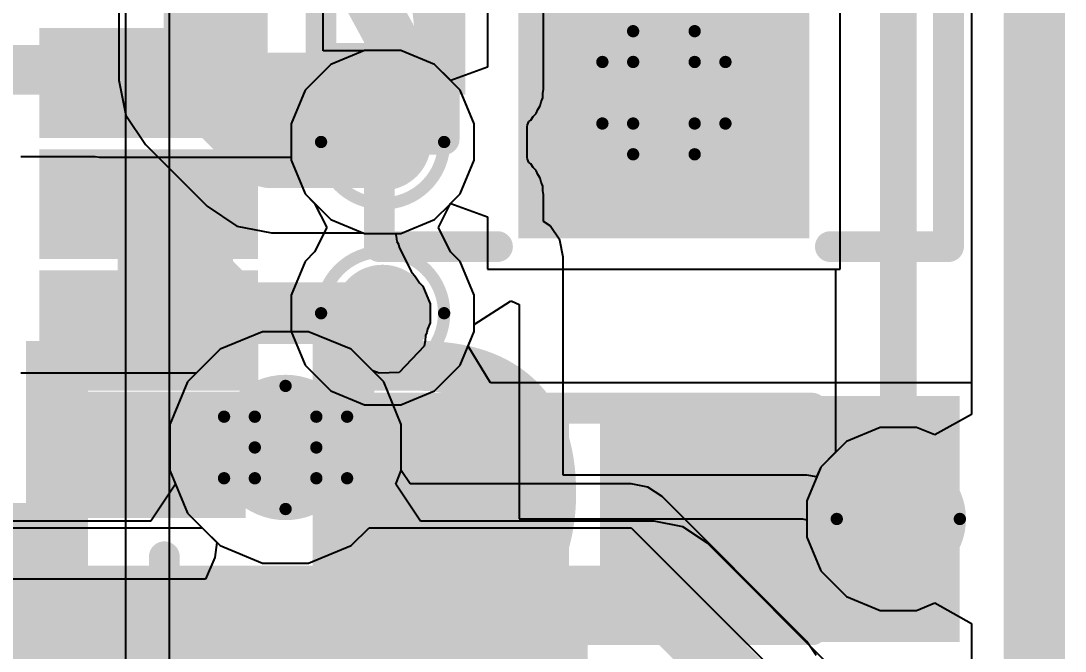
# Model space of a CAD drawing. Header units: inches. Extents: x -10 to 344, y -7 to 75.
# Drawn here: x 55.816 to 60.127, y 5.951 to 8.551 of the extents above; entities that cross this region are included whole.
import ezdxf

# ---------------------------------------------------------------- set-up
doc = ezdxf.new("R2010")
doc.units = ezdxf.units.IN
for name, color, linetype in [('Board Outline', 216, 'Continuous'), ('Bottom Layer', 5, 'Continuous'), ('Bottom Overlay', 54, 'Continuous'), ('Bottom Paste', 16, 'Continuous'), ('Bottom Solder', 6, 'Continuous'), ('Drill Drawing', 1, 'Continuous'), ('Mechanical 15', 56, 'Continuous'), ('Mid Layer 1', 16, 'Continuous'), ('Mid Layer 2', 76, 'Continuous'), ('Multi-Layer', 9, 'Continuous'), ('Pad Holes', 156, 'Continuous'), ('Top Layer', 1, 'Continuous'), ('Top Overlay', 2, 'Continuous'), ('Top Paste', 8, 'Continuous'), ('Top Solder', 216, 'Continuous'), ('Via Holes', 16, 'Continuous')]:
    doc.layers.add(name, color=color, linetype=linetype)
doc.styles.add('Arial_Bold', font='', dxfattribs={"height": 0.2})
doc.styles.get('Arial_Bold').set_extended_font_data('Arial', bold=True)

# ---------------------------------------------------------------- blocks, each defined once
blk = doc.blocks.new('HDR_1_2_M____1_27___6')
at = {"layer": 'Bottom Layer'}
blk.add_hatch(color=5, dxfattribs=at).paths.add_polyline_path([(-1.185, 0.55), (-0.085, 0.55), (-0.085, -0.55), (-1.185, -0.55)])
h = blk.add_hatch(color=5, dxfattribs=at)
edge = h.paths.add_edge_path()
edge.add_arc((0.635, 0), 0.55, 0, 360)
at = {"layer": 'Bottom Solder'}
blk.add_hatch(color=6, dxfattribs=at).paths.add_polyline_path([(-1.2358, 0.6008), (-0.0342, 0.6008), (-0.0342, -0.6008), (-1.2358, -0.6008)])
h = blk.add_hatch(color=6, dxfattribs=at)
edge = h.paths.add_edge_path()
edge.add_arc((0.635, 0), 0.6008, 0, 360)
at = {"layer": 'Mid Layer 1'}
blk.add_hatch(color=16, dxfattribs=at).paths.add_polyline_path([(-1.185, 0.55), (-0.085, 0.55), (-0.085, -0.55), (-1.185, -0.55)])
h = blk.add_hatch(color=16, dxfattribs=at)
edge = h.paths.add_edge_path()
edge.add_arc((0.635, 0), 0.55, 0, 360)
at = {"layer": 'Mid Layer 2'}
blk.add_hatch(color=76, dxfattribs=at).paths.add_polyline_path([(-1.185, 0.55), (-0.085, 0.55), (-0.085, -0.55), (-1.185, -0.55)])
h = blk.add_hatch(color=76, dxfattribs=at)
edge = h.paths.add_edge_path()
edge.add_arc((0.635, 0), 0.55, 0, 360)
at = {"layer": 'Multi-Layer'}
blk.add_hatch(color=9, dxfattribs=at).paths.add_polyline_path([(-1.185, 0.55), (-0.085, 0.55), (-0.085, -0.55), (-1.185, -0.55)])
h = blk.add_hatch(color=9, dxfattribs=at)
edge = h.paths.add_edge_path()
edge.add_arc((0.635, 0), 0.55, 0, 360)
at = {"layer": 'Pad Holes'}
h = blk.add_hatch(color=7, dxfattribs=at)
edge = h.paths.add_edge_path()
edge.add_arc((-0.635, 0), 0.375, 0, 360)
h = blk.add_hatch(color=7, dxfattribs=at)
edge = h.paths.add_edge_path()
edge.add_arc((0.635, 0), 0.375, 0, 360)
at = {"layer": 'Top Layer'}
blk.add_hatch(color=1, dxfattribs=at).paths.add_polyline_path([(-1.185, 0.55), (-0.085, 0.55), (-0.085, -0.55), (-1.185, -0.55)])
h = blk.add_hatch(color=1, dxfattribs=at)
edge = h.paths.add_edge_path()
edge.add_arc((0.635, 0), 0.55, 0, 360)
at = {"layer": 'Top Solder'}
blk.add_hatch(color=216, dxfattribs=at).paths.add_polyline_path([(-1.2358, 0.6008), (-0.0342, 0.6008), (-0.0342, -0.6008), (-1.2358, -0.6008)])
h = blk.add_hatch(color=216, dxfattribs=at)
edge = h.paths.add_edge_path()
edge.add_arc((0.635, 0), 0.6008, 0, 360)
at = {"layer": 'Mechanical 15'}
blk.add_lwpolyline([(0.0003, 0.397, 0.00254, 0.00254, 0), (-0.0003, 0.3965, 0.00254, 0.00254, 0)], format="xyseb", dxfattribs=at)
for points in [[(-0.0009, 0.3965, 0.00127, 0.00127, 1), (0.0004, 0.3965, 0.00127, 0.00127, 1)], [(-0.0004, 0.397, 0.00127, 0.00127, 1), (0.0009, 0.397, 0.00127, 0.00127, 1)]]:
    blk.add_lwpolyline(points, format="xyseb", close=True, dxfattribs=at)
at = {"layer": 'Top Overlay'}
for points in [[(-1.27, 1.175, 0.127, 0.127, 0), (-1.27, 0.687, 0.127, 0.127, 0)], [(-1.27, 1.175, 0.127, 0.127, 0), (1.27, 1.175, 0.127, 0.127, 0)], [(1.27, 1.175, 0.127, 0.127, 0), (1.27, 0.3598, 0.127, 0.127, 0)], [(1.27, -0.3598, 0.127, 0.127, 0), (1.27, -1.175, 0.127, 0.127, 0)], [(-1.27, -0.687, 0.127, 0.127, 0), (-1.27, -1.175, 0.127, 0.127, 0)], [(-1.27, -1.175, 0.127, 0.127, 0), (1.27, -1.175, 0.127, 0.127, 0)]]:
    blk.add_lwpolyline(points, format="xyseb", dxfattribs=at)
for points in [[(-1.3017, 1.175, 0.0635, 0.0635, 1), (-1.2383, 1.175, 0.0635, 0.0635, 1)], [(-1.3017, 1.175, 0.0635, 0.0635, 1), (-1.2383, 1.175, 0.0635, 0.0635, 1)], [(1.2383, 1.175, 0.0635, 0.0635, 1), (1.3017, 1.175, 0.0635, 0.0635, 1)], [(1.2383, 1.175, 0.0635, 0.0635, 1), (1.3017, 1.175, 0.0635, 0.0635, 1)], [(-1.3017, 0.687, 0.0635, 0.0635, 1), (-1.2383, 0.687, 0.0635, 0.0635, 1)], [(1.2383, 0.3598, 0.0635, 0.0635, 1), (1.3017, 0.3598, 0.0635, 0.0635, 1)], [(1.2383, -0.3598, 0.0635, 0.0635, 1), (1.3017, -0.3598, 0.0635, 0.0635, 1)], [(-1.3017, -0.687, 0.0635, 0.0635, 1), (-1.2383, -0.687, 0.0635, 0.0635, 1)], [(-1.3017, -1.175, 0.0635, 0.0635, 1), (-1.2383, -1.175, 0.0635, 0.0635, 1)], [(-1.3017, -1.175, 0.0635, 0.0635, 1), (-1.2383, -1.175, 0.0635, 0.0635, 1)], [(1.2383, -1.175, 0.0635, 0.0635, 1), (1.3017, -1.175, 0.0635, 0.0635, 1)], [(1.2383, -1.175, 0.0635, 0.0635, 1), (1.3017, -1.175, 0.0635, 0.0635, 1)]]:
    blk.add_lwpolyline(points, format="xyseb", close=True, dxfattribs=at)
blk = doc.blocks.new('LED_0402_19')
at = {"layer": 'Top Layer'}
for points in [[(-0.785, 0.36), (-0.165, 0.36), (-0.165, -0.36), (-0.785, -0.36)], [(0.165, 0.36), (0.785, 0.36), (0.785, -0.36), (0.165, -0.36)]]:
    blk.add_hatch(color=1, dxfattribs=at).paths.add_polyline_path(points)
at = {"layer": 'Top Overlay'}
blk.add_hatch(color=2, dxfattribs=at).paths.add_polyline_path([(0.9398, -0.508), (1.5494, -0.508), (1.5494, 0.508), (0.9398, 0.508)])
at = {"layer": 'Top Paste'}
for points in [[(-0.785, 0.36), (-0.165, 0.36), (-0.165, -0.36), (-0.785, -0.36)], [(0.165, 0.36), (0.785, 0.36), (0.785, -0.36), (0.165, -0.36)]]:
    blk.add_hatch(color=8, dxfattribs=at).paths.add_polyline_path(points)
at = {"layer": 'Top Solder'}
for points in [[(-0.8866, 0.4616), (-0.0634, 0.4616), (-0.0634, -0.4616), (-0.8866, -0.4616)], [(0.0634, 0.4616), (0.8866, 0.4616), (0.8866, -0.4616), (0.0634, -0.4616)]]:
    blk.add_hatch(color=216, dxfattribs=at).paths.add_polyline_path(points)
at = {"layer": 'Top Overlay'}
for points in [[(-0.889, 0.4572, 0.127, 0.127, 0), (0.9398, 0.4572, 0.127, 0.127, 0)], [(-0.889, -0.4572, 0.127, 0.127, 0), (-0.889, 0.4572, 0.127, 0.127, 0)], [(0.9398, -0.4572, 0.127, 0.127, 0), (0.9398, 0.4572, 0.127, 0.127, 0)], [(-0.889, -0.4572, 0.127, 0.127, 0), (0.9398, -0.4572, 0.127, 0.127, 0)]]:
    blk.add_lwpolyline(points, format="xyseb", dxfattribs=at)
for points in [[(-0.9207, 0.4572, 0.0635, 0.0635, 1), (-0.8572, 0.4572, 0.0635, 0.0635, 1)], [(-0.9207, 0.4572, 0.0635, 0.0635, 1), (-0.8572, 0.4572, 0.0635, 0.0635, 1)], [(0.908, 0.4572, 0.0635, 0.0635, 1), (0.9715, 0.4572, 0.0635, 0.0635, 1)], [(0.908, 0.4572, 0.0635, 0.0635, 1), (0.9715, 0.4572, 0.0635, 0.0635, 1)], [(-0.9207, -0.4572, 0.0635, 0.0635, 1), (-0.8572, -0.4572, 0.0635, 0.0635, 1)], [(-0.9207, -0.4572, 0.0635, 0.0635, 1), (-0.8572, -0.4572, 0.0635, 0.0635, 1)], [(0.908, -0.4572, 0.0635, 0.0635, 1), (0.9715, -0.4572, 0.0635, 0.0635, 1)], [(0.908, -0.4572, 0.0635, 0.0635, 1), (0.9715, -0.4572, 0.0635, 0.0635, 1)]]:
    blk.add_lwpolyline(points, format="xyseb", close=True, dxfattribs=at)
blk = doc.blocks.new('C___0603_B_24')
at = {"layer": 'Bottom Layer'}
for points in [[(-1.143, -0.4445), (-1.143, 0.4445), (-0.381, 0.4445), (-0.381, -0.4445)], [(0.381, -0.4445), (0.381, 0.4445), (1.143, 0.4445), (1.143, -0.4445)]]:
    blk.add_hatch(color=5, dxfattribs=at).paths.add_polyline_path(points)
at = {"layer": 'Bottom Paste'}
for points in [[(-1.143, -0.4445), (-1.143, 0.4445), (-0.381, 0.4445), (-0.381, -0.4445)], [(0.381, -0.4445), (0.381, 0.4445), (1.143, 0.4445), (1.143, -0.4445)]]:
    blk.add_hatch(color=16, dxfattribs=at).paths.add_polyline_path(points)
at = {"layer": 'Bottom Solder'}
for points in [[(-1.203, -0.5045), (-1.203, 0.5045), (-0.321, 0.5045), (-0.321, -0.5045)], [(0.321, -0.5045), (0.321, 0.5045), (1.203, 0.5045), (1.203, -0.5045)]]:
    blk.add_hatch(color=6, dxfattribs=at).paths.add_polyline_path(points)
at = {"layer": 'Bottom Overlay'}
for points in [[(-1.2446, 0.5334, 0.127, 0.127, 0), (-0.4572, 0.5334, 0.127, 0.127, 0)], [(-1.2446, 0.5334, 0.127, 0.127, 0), (-1.2446, -0.5334, 0.127, 0.127, 0)], [(0.4572, 0.5334, 0.127, 0.127, 0), (1.2446, 0.5334, 0.127, 0.127, 0)], [(1.2446, 0.5334, 0.127, 0.127, 0), (1.2446, -0.5334, 0.127, 0.127, 0)], [(-1.2446, -0.5334, 0.127, 0.127, 0), (-0.4572, -0.5334, 0.127, 0.127, 0)], [(0.4572, -0.5334, 0.127, 0.127, 0), (1.2446, -0.5334, 0.127, 0.127, 0)]]:
    blk.add_lwpolyline(points, format="xyseb", dxfattribs=at)
for points in [[(-1.2764, 0.5334, 0.0635, 0.0635, 1), (-1.2128, 0.5334, 0.0635, 0.0635, 1)], [(-1.2764, 0.5334, 0.0635, 0.0635, 1), (-1.2128, 0.5334, 0.0635, 0.0635, 1)], [(-0.4889, 0.5334, 0.0635, 0.0635, 1), (-0.4254, 0.5334, 0.0635, 0.0635, 1)], [(0.4254, 0.5334, 0.0635, 0.0635, 1), (0.4889, 0.5334, 0.0635, 0.0635, 1)], [(1.2128, 0.5334, 0.0635, 0.0635, 1), (1.2764, 0.5334, 0.0635, 0.0635, 1)], [(1.2128, 0.5334, 0.0635, 0.0635, 1), (1.2764, 0.5334, 0.0635, 0.0635, 1)], [(-1.2764, -0.5334, 0.0635, 0.0635, 1), (-1.2128, -0.5334, 0.0635, 0.0635, 1)], [(-1.2764, -0.5334, 0.0635, 0.0635, 1), (-1.2128, -0.5334, 0.0635, 0.0635, 1)], [(-0.4889, -0.5334, 0.0635, 0.0635, 1), (-0.4254, -0.5334, 0.0635, 0.0635, 1)], [(0.4254, -0.5334, 0.0635, 0.0635, 1), (0.4889, -0.5334, 0.0635, 0.0635, 1)], [(1.2128, -0.5334, 0.0635, 0.0635, 1), (1.2764, -0.5334, 0.0635, 0.0635, 1)], [(1.2128, -0.5334, 0.0635, 0.0635, 1), (1.2764, -0.5334, 0.0635, 0.0635, 1)]]:
    blk.add_lwpolyline(points, format="xyseb", close=True, dxfattribs=at)
blk = doc.blocks.new('32_QFN__5_5__B_27')
at = {"layer": 'Bottom Layer'}
for points in [[(-1.625, -2.085), (-1.625, -2.785), (-1.875, -2.785), (-1.875, -2.085)], [(-1.125, -2.085), (-1.125, -2.785), (-1.375, -2.785), (-1.375, -2.085)], [(-0.625, -2.085), (-0.625, -2.785), (-0.875, -2.785), (-0.875, -2.085)], [(-0.125, -2.085), (-0.125, -2.785), (-0.375, -2.785), (-0.375, -2.085)]]:
    blk.add_hatch(color=5, dxfattribs=at).paths.add_polyline_path(points)
at = {"layer": 'Bottom Paste'}
for points in [[(-1.625, -2.085), (-1.625, -2.785), (-1.875, -2.785), (-1.875, -2.085)], [(-1.125, -2.085), (-1.125, -2.785), (-1.375, -2.785), (-1.375, -2.085)], [(-0.625, -2.085), (-0.625, -2.785), (-0.875, -2.785), (-0.875, -2.085)], [(-0.125, -2.085), (-0.125, -2.785), (-0.375, -2.785), (-0.375, -2.085)]]:
    blk.add_hatch(color=16, dxfattribs=at).paths.add_polyline_path(points)
at = {"layer": 'Bottom Solder'}
for points in [[(-2.8866, -1.5234), (-1.9834, -1.5234), (-1.9834, -1.9766), (-2.8866, -1.9766)], [(-1.5234, -1.9834), (-1.5234, -2.8866), (-1.9766, -2.8866), (-1.9766, -1.9834)], [(-1.0234, -1.9834), (-1.0234, -2.8866), (-1.4766, -2.8866), (-1.4766, -1.9834)], [(-0.5234, -1.9834), (-0.5234, -2.8866), (-0.9766, -2.8866), (-0.9766, -1.9834)], [(-0.0234, -1.9834), (-0.0234, -2.8866), (-0.4766, -2.8866), (-0.4766, -1.9834)]]:
    blk.add_hatch(color=6, dxfattribs=at).paths.add_polyline_path(points)
at = {"layer": 'Bottom Overlay'}
for points in [[(-2.5, -2.205, 0.127, 0.127, 0), (-2.5, -2.5, 0.127, 0.127, 0)], [(-2.5, -2.5, 0.127, 0.127, 0), (-2.205, -2.5, 0.127, 0.127, 0)]]:
    blk.add_lwpolyline(points, format="xyseb", dxfattribs=at)
for points in [[(-2.5318, -2.205, 0.0635, 0.0635, 1), (-2.4683, -2.205, 0.0635, 0.0635, 1)], [(-2.5318, -2.5, 0.0635, 0.0635, 1), (-2.4683, -2.5, 0.0635, 0.0635, 1)], [(-2.5318, -2.5, 0.0635, 0.0635, 1), (-2.4683, -2.5, 0.0635, 0.0635, 1)], [(-2.2367, -2.5, 0.0635, 0.0635, 1), (-2.1732, -2.5, 0.0635, 0.0635, 1)]]:
    blk.add_lwpolyline(points, format="xyseb", close=True, dxfattribs=at)
blk = doc.blocks.new('R___0201_B_46')
at = {"layer": 'Bottom Layer'}
for points in [[(-0.41, 0.185), (-0.14, 0.185), (-0.14, -0.185), (-0.41, -0.185)], [(0.14, 0.185), (0.41, 0.185), (0.41, -0.185), (0.14, -0.185)]]:
    blk.add_hatch(color=5, dxfattribs=at).paths.add_polyline_path(points)
at = {"layer": 'Bottom Paste'}
for points in [[(-0.41, 0.185), (-0.14, 0.185), (-0.14, -0.185), (-0.41, -0.185)], [(0.14, 0.185), (0.41, 0.185), (0.41, -0.185), (0.14, -0.185)]]:
    blk.add_hatch(color=16, dxfattribs=at).paths.add_polyline_path(points)
at = {"layer": 'Bottom Solder'}
for points in [[(-0.465, 0.24), (-0.085, 0.24), (-0.085, -0.24), (-0.465, -0.24)], [(0.085, 0.24), (0.465, 0.24), (0.465, -0.24), (0.085, -0.24)]]:
    blk.add_hatch(color=6, dxfattribs=at).paths.add_polyline_path(points)
at = {"layer": 'Bottom Overlay'}
for points in [[(-0.4826, 0.254, 0.127, 0.127, 0), (0.4826, 0.254, 0.127, 0.127, 0)], [(-0.4826, 0.254, 0.127, 0.127, 0), (-0.4826, -0.254, 0.127, 0.127, 0)], [(0.4826, 0.254, 0.127, 0.127, 0), (0.4826, -0.254, 0.127, 0.127, 0)], [(-0.4826, -0.254, 0.127, 0.127, 0), (0.4826, -0.254, 0.127, 0.127, 0)]]:
    blk.add_lwpolyline(points, format="xyseb", dxfattribs=at)
for points in [[(-0.5143, 0.254, 0.0635, 0.0635, 1), (-0.4508, 0.254, 0.0635, 0.0635, 1)], [(-0.5143, 0.254, 0.0635, 0.0635, 1), (-0.4508, 0.254, 0.0635, 0.0635, 1)], [(0.4508, 0.254, 0.0635, 0.0635, 1), (0.5143, 0.254, 0.0635, 0.0635, 1)], [(0.4508, 0.254, 0.0635, 0.0635, 1), (0.5143, 0.254, 0.0635, 0.0635, 1)], [(-0.5143, -0.254, 0.0635, 0.0635, 1), (-0.4508, -0.254, 0.0635, 0.0635, 1)], [(-0.5143, -0.254, 0.0635, 0.0635, 1), (-0.4508, -0.254, 0.0635, 0.0635, 1)], [(0.4508, -0.254, 0.0635, 0.0635, 1), (0.5143, -0.254, 0.0635, 0.0635, 1)], [(0.4508, -0.254, 0.0635, 0.0635, 1), (0.5143, -0.254, 0.0635, 0.0635, 1)]]:
    blk.add_lwpolyline(points, format="xyseb", close=True, dxfattribs=at)

msp = doc.modelspace()

# ---------------------------------------------------------------- hatches: boundary and pattern name
at = {"layer": 'Bottom Layer'}
msp.add_hatch(color=5, dxfattribs=at).paths.add_polyline_path([(56.1403, 8.1702), (57.4945, 8.1702), (57.4945, 8.4202), (56.1403, 8.4202)])
h = msp.add_hatch(color=5, dxfattribs=at)
edge = h.paths.add_edge_path()
edge.add_arc((57.3095, 8.0518), 0.2, 0, 360)
h = msp.add_hatch(color=5, dxfattribs=at)
edge = h.paths.add_edge_path()
edge.add_arc((57.3095, 7.3452), 0.2, 0, 360)
h = msp.add_hatch(color=5, dxfattribs=at)
edge = h.paths.add_edge_path()
edge.add_arc((56.909, 6.7912), 0.3, 0, 360)
h = msp.add_hatch(color=5, dxfattribs=at)
edge = h.paths.add_edge_path()
edge.add_arc((59.4384, 6.4962), 0.2, 0, 360)
at = {"layer": 'Mid Layer 1'}
h = msp.add_hatch(color=16, dxfattribs=at)
edge = h.paths.add_edge_path()
edge.add_arc((57.3095, 8.0518), 0.2, 0, 360)
h = msp.add_hatch(color=16, dxfattribs=at)
edge = h.paths.add_edge_path()
edge.add_arc((57.3095, 7.3452), 0.2, 0, 360)
h = msp.add_hatch(color=16, dxfattribs=at)
edge = h.paths.add_edge_path()
edge.add_arc((56.909, 6.7912), 0.3, 0, 360)
h = msp.add_hatch(color=16, dxfattribs=at)
edge = h.paths.add_edge_path()
edge.add_arc((59.4384, 6.4962), 0.2, 0, 360)
at = {"layer": 'Mid Layer 2'}
h = msp.add_hatch(color=76, dxfattribs=at)
edge = h.paths.add_edge_path()
edge.add_arc((57.3095, 8.0518), 0.2, 0, 360)
h = msp.add_hatch(color=76, dxfattribs=at)
edge = h.paths.add_edge_path()
edge.add_arc((57.3095, 7.3452), 0.2, 0, 360)
h = msp.add_hatch(color=76, dxfattribs=at)
edge = h.paths.add_edge_path()
edge.add_arc((56.909, 6.7912), 0.3, 0, 360)
h = msp.add_hatch(color=76, dxfattribs=at)
edge = h.paths.add_edge_path()
edge.add_arc((59.4384, 6.4962), 0.2, 0, 360)
at = {"layer": 'Top Layer'}
h = msp.add_hatch(color=1, dxfattribs=at)
edge = h.paths.add_edge_path()
edge.add_arc((57.3095, 8.0518), 0.2, 0, 360)
h = msp.add_hatch(color=1, dxfattribs=at)
edge = h.paths.add_edge_path()
edge.add_arc((57.3095, 7.3452), 0.2, 0, 360)
h = msp.add_hatch(color=1, dxfattribs=at)
edge = h.paths.add_edge_path()
edge.add_arc((56.909, 6.7912), 0.3, 0, 360)
msp.add_hatch(color=1, dxfattribs=at).paths.add_polyline_path([(58.308, 6.1362), (59.6743, 6.1362), (59.6743, 6.8562), (58.308, 6.8562)])
h = msp.add_hatch(color=1, dxfattribs=at)
edge = h.paths.add_edge_path()
edge.add_arc((59.4384, 6.4962), 0.2, 0, 360)
at = {"layer": 'Via Holes'}
h = msp.add_hatch(color=7, dxfattribs=at)
edge = h.paths.add_edge_path()
edge.add_arc((57.3095, 8.0518), 0.1, 0, 360)
h = msp.add_hatch(color=7, dxfattribs=at)
edge = h.paths.add_edge_path()
edge.add_arc((57.3095, 7.3452), 0.1, 0, 360)
h = msp.add_hatch(color=7, dxfattribs=at)
edge = h.paths.add_edge_path()
edge.add_arc((56.909, 6.7912), 0.15, 0, 360)
h = msp.add_hatch(color=7, dxfattribs=at)
edge = h.paths.add_edge_path()
edge.add_arc((59.4384, 6.4962), 0.1, 0, 360)

# ---------------------------------------------------------------- linework, layer by layer
at = {"layer": 'Board Outline'}
msp.add_lwpolyline([(60, 30, 0.254, 0.254, 0), (60, 0, 0.254, 0.254, 0)], format="xyseb", dxfattribs=at)
at = {"layer": 'Bottom Layer'}
for p, q in [((55.8157, 7.9924), (56.1228, 7.9924)), ((56.1228, 7.9924), (56.1403, 7.9889)), ((56.1403, 7.9889), (56.9317, 7.9889)), ((56.9317, 7.9889), (56.9317, 7.9767)), ((56.9317, 7.9767), (56.9892, 7.8378)), ((56.9892, 7.8378), (57.0955, 7.7315)), ((57.5235, 7.7315), (57.5906, 7.7986)), ((57.5906, 7.7986), (57.743, 7.7432)), ((57.0955, 7.7315), (57.2344, 7.674)), ((57.3846, 7.674), (57.5235, 7.7315)), ((57.743, 7.7432), (57.743, 7.5272)), ((57.2344, 7.674), (57.3846, 7.674)), ((57.743, 7.5272), (59.1794, 7.5272)), ((59.1794, 7.5272), (59.1794, 6.7715)), ((56.814, 7.269), (56.6384, 7.1963)), ((57.004, 7.269), (56.814, 7.269)), ((57.1797, 7.1963), (57.004, 7.269)), ((56.6384, 7.1963), (56.5401, 7.098)), ((57.3141, 7.0618), (57.1797, 7.1963)), ((56.5401, 7.098), (55.8157, 7.098)), ((57.3868, 6.8862), (57.3141, 7.0618)), ((57.3868, 6.6962), (57.3868, 6.8862)), ((59.1794, 6.7715), (59.1181, 6.7102)), ((57.4233, 6.6415), (57.3868, 6.6962)), ((59.1181, 6.7102), (59.0606, 6.5713)), ((58.3353, 6.6415), (57.4233, 6.6415)), ((58.4047, 6.6277), (58.3353, 6.6415)), ((58.4635, 6.5884), (58.4047, 6.6277)), ((59.0607, 5.9912), (58.4635, 6.5884)), ((59.0606, 6.5713), (59.0606, 6.421)), ((55.537, 6.4602), (56.5643, 6.4602)), ((56.5643, 6.4602), (56.6384, 6.3861)), ((57.1797, 6.3861), (57.2537, 6.4602)), ((57.2537, 6.4602), (58.3353, 6.4602)), ((58.3353, 6.4602), (58.9325, 5.863)), ((56.6384, 6.3861), (56.814, 6.3134)), ((57.004, 6.3134), (57.1797, 6.3861)), ((59.0606, 6.421), (59.1181, 6.2822)), ((56.814, 6.3134), (57.004, 6.3134)), ((59.1181, 6.2822), (59.2244, 6.1759)), ((59.2244, 6.1759), (59.3632, 6.1184)), ((59.5135, 6.1184), (59.5887, 6.1495)), ((59.5887, 6.1495), (59.7411, 6.0654)), ((59.3632, 6.1184), (59.5135, 6.1184)), ((59.7411, 6.0654), (59.7411, 5.5995)), ((59.1, 5.9324), (59.0607, 5.9912))]:
    msp.add_line(p, q, dxfattribs=at)
for points in [[(59.4384, 6.4962, 0.1524, 0.1524, 0), (59.4384, 10.0517, 0.1524, 0.1524, 0)], [(57.3095, 8.0518, 0.1524, 0.1524, 0), (57.3095, 8.2702, 0.1524, 0.1524, 0)], [(56.3435, 7.7952, 0.254, 0.254, 0), (56.3809, 7.7952, 0.254, 0.254, 0)], [(56.3435, 7.2952, 0.254, 0.254, 0), (56.3435, 7.7952, 0.254, 0.254, 0)], [(56.5647, 7.5078, 0.254, 0.254, 0), (56.5647, 7.7414, 0.254, 0.254, 0)], [(56.5647, 7.5078, 0.254, 0.254, 0), (56.7273, 7.3452, 0.254, 0.254, 0)], [(56.7273, 7.3452, 0.254, 0.254, 0), (57.3095, 7.3452, 0.254, 0.254, 0)], [(56.3435, 6.7952, 0.1524, 0.1524, 0), (56.3455, 6.7932, 0.1524, 0.1524, 0)], [(56.3455, 6.7932, 0.1524, 0.1524, 0), (56.907, 6.7932, 0.1524, 0.1524, 0)], [(56.907, 6.7932, 0.1524, 0.1524, 0), (56.909, 6.7912, 0.1524, 0.1524, 0)]]:
    msp.add_lwpolyline(points, format="xyseb", dxfattribs=at)
for points in [[(57.2714, 8.2702, 0.0762, 0.0762, 1), (57.3476, 8.2702, 0.0762, 0.0762, 1)], [(57.2714, 8.0518, 0.0762, 0.0762, 1), (57.3476, 8.0518, 0.0762, 0.0762, 1)], [(56.28, 7.7952, 0.127, 0.127, 1), (56.407, 7.7952, 0.127, 0.127, 1)], [(56.28, 7.7952, 0.127, 0.127, 1), (56.407, 7.7952, 0.127, 0.127, 1)], [(56.3174, 7.7952, 0.127, 0.127, 1), (56.4444, 7.7952, 0.127, 0.127, 1)], [(56.5012, 7.7414, 0.127, 0.127, 1), (56.6282, 7.7414, 0.127, 0.127, 1)], [(56.5012, 7.5078, 0.127, 0.127, 1), (56.6282, 7.5078, 0.127, 0.127, 1)], [(56.5012, 7.5078, 0.127, 0.127, 1), (56.6282, 7.5078, 0.127, 0.127, 1)], [(56.6638, 7.3452, 0.127, 0.127, 1), (56.7908, 7.3452, 0.127, 0.127, 1)], [(56.6638, 7.3452, 0.127, 0.127, 1), (56.7908, 7.3452, 0.127, 0.127, 1)], [(57.246, 7.3452, 0.127, 0.127, 1), (57.373, 7.3452, 0.127, 0.127, 1)], [(56.28, 7.2952, 0.127, 0.127, 1), (56.407, 7.2952, 0.127, 0.127, 1)], [(56.3054, 6.7952, 0.0762, 0.0762, 1), (56.3816, 6.7952, 0.0762, 0.0762, 1)], [(56.3074, 6.7932, 0.0762, 0.0762, 1), (56.3836, 6.7932, 0.0762, 0.0762, 1)], [(56.3074, 6.7932, 0.0762, 0.0762, 1), (56.3836, 6.7932, 0.0762, 0.0762, 1)], [(56.8689, 6.7932, 0.0762, 0.0762, 1), (56.9451, 6.7932, 0.0762, 0.0762, 1)], [(56.8689, 6.7932, 0.0762, 0.0762, 1), (56.9451, 6.7932, 0.0762, 0.0762, 1)], [(56.8709, 6.7912, 0.0762, 0.0762, 1), (56.9471, 6.7912, 0.0762, 0.0762, 1)], [(59.4003, 6.4962, 0.0762, 0.0762, 1), (59.4765, 6.4962, 0.0762, 0.0762, 1)]]:
    msp.add_lwpolyline(points, format="xyseb", close=True, dxfattribs=at)
at = {"layer": 'Drill Drawing'}
for points in [[(58.3438, 8.382, 0.0508, 0.0508, 0), (58.3438, 8.509, 0.0508, 0.0508, 0)], [(58.3438, 8.509, 0.0508, 0.0508, 0), (58.5978, 8.509, 0.0508, 0.0508, 0)], [(58.5978, 8.382, 0.0508, 0.0508, 0), (58.5978, 8.509, 0.0508, 0.0508, 0)], [(58.2168, 8.128, 0.0508, 0.0508, 0), (58.2168, 8.382, 0.0508, 0.0508, 0)], [(58.2168, 8.382, 0.0508, 0.0508, 0), (58.3438, 8.382, 0.0508, 0.0508, 0)], [(58.5978, 8.382, 0.0508, 0.0508, 0), (58.7248, 8.382, 0.0508, 0.0508, 0)], [(58.7248, 8.128, 0.0508, 0.0508, 0), (58.7248, 8.382, 0.0508, 0.0508, 0)], [(58.2168, 8.128, 0.0508, 0.0508, 0), (58.3438, 8.128, 0.0508, 0.0508, 0)], [(58.3438, 8.001, 0.0508, 0.0508, 0), (58.3438, 8.128, 0.0508, 0.0508, 0)], [(58.5978, 8.128, 0.0508, 0.0508, 0), (58.7248, 8.128, 0.0508, 0.0508, 0)], [(58.5978, 8.001, 0.0508, 0.0508, 0), (58.5978, 8.128, 0.0508, 0.0508, 0)], [(58.3438, 8.001, 0.0508, 0.0508, 0), (58.5978, 8.001, 0.0508, 0.0508, 0)], [(56.782, 6.9182, 0.0508, 0.0508, 0), (56.909, 7.0452, 0.0508, 0.0508, 0)], [(56.909, 7.0452, 0.0508, 0.0508, 0), (57.036, 6.9182, 0.0508, 0.0508, 0)], [(56.655, 6.9182, 0.0508, 0.0508, 0), (56.782, 6.7912, 0.0508, 0.0508, 0)], [(56.655, 6.9182, 0.0508, 0.0508, 0), (56.782, 6.9182, 0.0508, 0.0508, 0)], [(57.036, 6.9182, 0.0508, 0.0508, 0), (57.163, 6.9182, 0.0508, 0.0508, 0)], [(57.036, 6.7912, 0.0508, 0.0508, 0), (57.163, 6.9182, 0.0508, 0.0508, 0)], [(56.655, 6.6642, 0.0508, 0.0508, 0), (56.782, 6.7912, 0.0508, 0.0508, 0)], [(57.036, 6.7912, 0.0508, 0.0508, 0), (57.163, 6.6642, 0.0508, 0.0508, 0)], [(56.655, 6.6642, 0.0508, 0.0508, 0), (56.782, 6.6642, 0.0508, 0.0508, 0)], [(56.782, 6.6642, 0.0508, 0.0508, 0), (56.909, 6.5372, 0.0508, 0.0508, 0)], [(56.909, 6.5372, 0.0508, 0.0508, 0), (57.036, 6.6642, 0.0508, 0.0508, 0)], [(57.036, 6.6642, 0.0508, 0.0508, 0), (57.163, 6.6642, 0.0508, 0.0508, 0)]]:
    msp.add_lwpolyline(points, format="xyseb", dxfattribs=at)
for points in [[(58.3311, 8.509, 0.0254, 0.0254, 1), (58.3565, 8.509, 0.0254, 0.0254, 1)], [(58.3311, 8.509, 0.0254, 0.0254, 1), (58.3565, 8.509, 0.0254, 0.0254, 1)], [(58.5851, 8.509, 0.0254, 0.0254, 1), (58.6105, 8.509, 0.0254, 0.0254, 1)], [(58.5851, 8.509, 0.0254, 0.0254, 1), (58.6105, 8.509, 0.0254, 0.0254, 1)], [(58.2041, 8.382, 0.0254, 0.0254, 1), (58.2295, 8.382, 0.0254, 0.0254, 1)], [(58.2041, 8.382, 0.0254, 0.0254, 1), (58.2295, 8.382, 0.0254, 0.0254, 1)], [(58.3311, 8.382, 0.0254, 0.0254, 1), (58.3565, 8.382, 0.0254, 0.0254, 1)], [(58.3311, 8.382, 0.0254, 0.0254, 1), (58.3565, 8.382, 0.0254, 0.0254, 1)], [(58.5851, 8.382, 0.0254, 0.0254, 1), (58.6105, 8.382, 0.0254, 0.0254, 1)], [(58.5851, 8.382, 0.0254, 0.0254, 1), (58.6105, 8.382, 0.0254, 0.0254, 1)], [(58.7121, 8.382, 0.0254, 0.0254, 1), (58.7375, 8.382, 0.0254, 0.0254, 1)], [(58.7121, 8.382, 0.0254, 0.0254, 1), (58.7375, 8.382, 0.0254, 0.0254, 1)], [(57.5635, 8.0518, 0.0508, 0.0508, 1), (57.0555, 8.0518, 0.0508, 0.0508, 1)], [(58.2041, 8.128, 0.0254, 0.0254, 1), (58.2295, 8.128, 0.0254, 0.0254, 1)], [(58.2041, 8.128, 0.0254, 0.0254, 1), (58.2295, 8.128, 0.0254, 0.0254, 1)], [(58.3311, 8.128, 0.0254, 0.0254, 1), (58.3565, 8.128, 0.0254, 0.0254, 1)], [(58.3311, 8.128, 0.0254, 0.0254, 1), (58.3565, 8.128, 0.0254, 0.0254, 1)], [(58.5851, 8.128, 0.0254, 0.0254, 1), (58.6105, 8.128, 0.0254, 0.0254, 1)], [(58.5851, 8.128, 0.0254, 0.0254, 1), (58.6105, 8.128, 0.0254, 0.0254, 1)], [(58.7121, 8.128, 0.0254, 0.0254, 1), (58.7375, 8.128, 0.0254, 0.0254, 1)], [(58.7121, 8.128, 0.0254, 0.0254, 1), (58.7375, 8.128, 0.0254, 0.0254, 1)], [(57.0428, 8.0518, 0.0254, 0.0254, 1), (57.0682, 8.0518, 0.0254, 0.0254, 1)], [(57.5508, 8.0518, 0.0254, 0.0254, 1), (57.5762, 8.0518, 0.0254, 0.0254, 1)], [(58.3311, 8.001, 0.0254, 0.0254, 1), (58.3565, 8.001, 0.0254, 0.0254, 1)], [(58.3311, 8.001, 0.0254, 0.0254, 1), (58.3565, 8.001, 0.0254, 0.0254, 1)], [(58.5851, 8.001, 0.0254, 0.0254, 1), (58.6105, 8.001, 0.0254, 0.0254, 1)], [(58.5851, 8.001, 0.0254, 0.0254, 1), (58.6105, 8.001, 0.0254, 0.0254, 1)], [(57.5635, 7.3452, 0.0508, 0.0508, 1), (57.0555, 7.3452, 0.0508, 0.0508, 1)], [(57.0428, 7.3452, 0.0254, 0.0254, 1), (57.0682, 7.3452, 0.0254, 0.0254, 1)], [(57.5508, 7.3452, 0.0254, 0.0254, 1), (57.5762, 7.3452, 0.0254, 0.0254, 1)], [(56.8963, 7.0452, 0.0254, 0.0254, 1), (56.9217, 7.0452, 0.0254, 0.0254, 1)], [(56.8963, 7.0452, 0.0254, 0.0254, 1), (56.9217, 7.0452, 0.0254, 0.0254, 1)], [(56.6423, 6.9182, 0.0254, 0.0254, 1), (56.6677, 6.9182, 0.0254, 0.0254, 1)], [(56.6423, 6.9182, 0.0254, 0.0254, 1), (56.6677, 6.9182, 0.0254, 0.0254, 1)], [(56.7693, 6.9182, 0.0254, 0.0254, 1), (56.7947, 6.9182, 0.0254, 0.0254, 1)], [(56.7693, 6.9182, 0.0254, 0.0254, 1), (56.7947, 6.9182, 0.0254, 0.0254, 1)], [(57.0233, 6.9182, 0.0254, 0.0254, 1), (57.0487, 6.9182, 0.0254, 0.0254, 1)], [(57.0233, 6.9182, 0.0254, 0.0254, 1), (57.0487, 6.9182, 0.0254, 0.0254, 1)], [(57.1503, 6.9182, 0.0254, 0.0254, 1), (57.1757, 6.9182, 0.0254, 0.0254, 1)], [(57.1503, 6.9182, 0.0254, 0.0254, 1), (57.1757, 6.9182, 0.0254, 0.0254, 1)], [(56.7693, 6.7912, 0.0254, 0.0254, 1), (56.7947, 6.7912, 0.0254, 0.0254, 1)], [(56.7693, 6.7912, 0.0254, 0.0254, 1), (56.7947, 6.7912, 0.0254, 0.0254, 1)], [(57.0233, 6.7912, 0.0254, 0.0254, 1), (57.0487, 6.7912, 0.0254, 0.0254, 1)], [(57.0233, 6.7912, 0.0254, 0.0254, 1), (57.0487, 6.7912, 0.0254, 0.0254, 1)], [(59.6924, 6.4962, 0.0508, 0.0508, 1), (59.1844, 6.4962, 0.0508, 0.0508, 1)], [(56.6423, 6.6642, 0.0254, 0.0254, 1), (56.6677, 6.6642, 0.0254, 0.0254, 1)], [(56.6423, 6.6642, 0.0254, 0.0254, 1), (56.6677, 6.6642, 0.0254, 0.0254, 1)], [(56.7693, 6.6642, 0.0254, 0.0254, 1), (56.7947, 6.6642, 0.0254, 0.0254, 1)], [(56.7693, 6.6642, 0.0254, 0.0254, 1), (56.7947, 6.6642, 0.0254, 0.0254, 1)], [(57.0233, 6.6642, 0.0254, 0.0254, 1), (57.0487, 6.6642, 0.0254, 0.0254, 1)], [(57.0233, 6.6642, 0.0254, 0.0254, 1), (57.0487, 6.6642, 0.0254, 0.0254, 1)], [(57.1503, 6.6642, 0.0254, 0.0254, 1), (57.1757, 6.6642, 0.0254, 0.0254, 1)], [(57.1503, 6.6642, 0.0254, 0.0254, 1), (57.1757, 6.6642, 0.0254, 0.0254, 1)], [(56.8963, 6.5372, 0.0254, 0.0254, 1), (56.9217, 6.5372, 0.0254, 0.0254, 1)], [(56.8963, 6.5372, 0.0254, 0.0254, 1), (56.9217, 6.5372, 0.0254, 0.0254, 1)], [(59.1717, 6.4962, 0.0254, 0.0254, 1), (59.1971, 6.4962, 0.0254, 0.0254, 1)], [(59.6797, 6.4962, 0.0254, 0.0254, 1), (59.7051, 6.4962, 0.0254, 0.0254, 1)]]:
    msp.add_lwpolyline(points, format="xyseb", close=True, dxfattribs=at)
at = {"layer": 'Mid Layer 1'}
for p, q in [((59.7411, 12.4929), (59.7411, 6.9269)), ((59.1986, 7.5272), (59.1986, 8.9828)), ((57.743, 8.8414), (57.743, 8.3604)), ((57.2344, 8.4296), (57.0955, 8.3721)), ((57.3846, 8.4296), (57.2344, 8.4296)), ((57.5235, 8.3721), (57.3846, 8.4296)), ((57.0955, 8.3721), (56.9892, 8.2658)), ((57.5906, 8.305), (57.5235, 8.3721)), ((57.743, 8.3604), (57.5906, 8.305)), ((56.9892, 8.2658), (56.9317, 8.1269)), ((56.9317, 8.1269), (56.9317, 7.9767)), ((56.9317, 7.9767), (56.9892, 7.8378)), ((56.9892, 7.8378), (57.0955, 7.7315)), ((57.5235, 7.7315), (57.5906, 7.7986)), ((57.5906, 7.7986), (57.743, 7.7432)), ((57.0955, 7.7315), (57.2344, 7.674)), ((57.3846, 7.674), (57.5235, 7.7315)), ((57.743, 7.7432), (57.743, 7.5272)), ((57.2344, 7.674), (57.3846, 7.674)), ((57.743, 7.5272), (59.1986, 7.5272)), ((56.814, 7.269), (56.6384, 7.1963)), ((57.004, 7.269), (56.814, 7.269)), ((57.1797, 7.1963), (57.004, 7.269)), ((56.6384, 7.1963), (56.5039, 7.0618)), ((57.3141, 7.0618), (57.1797, 7.1963)), ((56.5039, 7.0618), (56.4312, 6.8862)), ((57.3868, 6.8862), (57.3141, 7.0618)), ((59.7411, 6.9269), (59.5887, 6.8429)), ((56.4312, 6.8862), (56.4312, 6.6962)), ((57.3868, 6.6962), (57.3868, 6.8862)), ((59.3632, 6.874), (59.2244, 6.8165)), ((59.5135, 6.874), (59.3632, 6.874)), ((59.5887, 6.8429), (59.5135, 6.874)), ((59.2244, 6.8165), (59.1181, 6.7102)), ((56.4312, 6.6962), (56.4544, 6.64)), ((57.3636, 6.64), (57.3868, 6.6962)), ((59.1181, 6.7102), (59.0606, 6.5713)), ((56.4544, 6.64), (56.3526, 6.4876)), ((57.4654, 6.4876), (57.3636, 6.64)), ((59.0606, 6.5713), (59.0606, 6.421)), ((56.3526, 6.4876), (53.3183, 6.4876)), ((58.4303, 6.4876), (57.4654, 6.4876)), ((58.5492, 6.464), (58.4303, 6.4876)), ((58.6501, 6.3966), (58.5492, 6.464)), ((59.5001, 5.5466), (58.6501, 6.3966)), ((59.0606, 6.421), (59.1181, 6.2822)), ((59.1181, 6.2822), (59.2244, 6.1759)), ((59.2244, 6.1759), (59.3632, 6.1184)), ((59.5135, 6.1184), (59.5887, 6.1495)), ((59.5887, 6.1495), (59.7411, 6.0654)), ((59.3632, 6.1184), (59.5135, 6.1184)), ((59.7411, 6.0654), (59.7411, 5.5995))]:
    msp.add_line(p, q, dxfattribs=at)
for points in [[(53.1895, 6.1769, 0.254, 0.254, 0), (58.4303, 6.1769, 0.254, 0.254, 0)], [(58.4303, 6.1769, 0.254, 0.254, 0), (59.4384, 5.1688, 0.254, 0.254, 0)]]:
    msp.add_lwpolyline(points, format="xyseb", dxfattribs=at)
msp.add_lwpolyline([(58.3668, 6.1769, 0.127, 0.127, 1), (58.4938, 6.1769, 0.127, 0.127, 1)], format="xyseb", close=True, dxfattribs=at)
msp.add_lwpolyline([(58.3668, 6.1769, 0.127, 0.127, 1), (58.4938, 6.1769, 0.127, 0.127, 1)], format="xyseb", close=True, dxfattribs=at)
at = {"layer": 'Mid Layer 2'}
for p, q in [((59.7411, 16.002), (59.7411, 6.9269)), ((56.2484, 10.466), (56.2484, 4.8601)), ((56.4297, 4.878), (56.4297, 10.379)), ((57.743, 8.9828), (57.743, 8.3604)), ((57.9743, 8.27), (57.9743, 8.765)), ((57.2344, 8.4296), (57.0955, 8.3721)), ((57.3846, 8.4296), (57.2344, 8.4296)), ((57.5235, 8.3721), (57.3846, 8.4296)), ((57.0955, 8.3721), (56.9892, 8.2658)), ((57.5906, 8.305), (57.5235, 8.3721)), ((57.743, 8.3604), (57.5906, 8.305)), ((56.9892, 8.2658), (56.9317, 8.1269)), ((57.964, 8.2181), (57.9708, 8.2346)), ((57.9708, 8.2525), (57.9743, 8.27)), ((57.9708, 8.2346), (57.9708, 8.2525)), ((57.9506, 8.1858), (57.9605, 8.2006)), ((57.9605, 8.2006), (57.964, 8.2181)), ((57.9212, 8.1418), (57.9311, 8.1567)), ((57.9311, 8.1567), (57.9437, 8.1693)), ((57.9437, 8.1693), (57.9506, 8.1858)), ((56.9317, 8.1269), (56.9317, 7.9767)), ((57.9061, 8.1141), (57.9082, 8.1231)), ((57.9061, 7.9895), (57.9061, 8.1141)), ((57.9082, 8.1231), (57.9132, 8.1365)), ((57.9132, 8.1365), (57.9212, 8.1418)), ((56.9317, 7.9767), (56.9892, 7.8378)), ((57.9082, 7.9805), (57.9061, 7.9895)), ((57.9132, 7.9671), (57.9082, 7.9805)), ((57.9212, 7.9618), (57.9132, 7.9671)), ((57.9311, 7.9469), (57.9212, 7.9618)), ((57.9437, 7.9343), (57.9311, 7.9469)), ((57.9506, 7.9178), (57.9437, 7.9343)), ((57.9605, 7.903), (57.9506, 7.9178)), ((57.964, 7.8855), (57.9605, 7.903)), ((57.9708, 7.869), (57.964, 7.8855)), ((57.9708, 7.8511), (57.9708, 7.869)), ((57.9743, 7.8336), (57.9708, 7.8511)), ((56.9892, 7.8378), (57.029, 7.7981)), ((57.9743, 7.7235), (57.9743, 7.8336)), ((57.029, 7.7981), (57.0789, 7.6985)), ((58.0014, 7.7054), (57.9743, 7.7235)), ((57.0789, 7.6985), (57.029, 7.5989)), ((58.0407, 7.6466), (58.0014, 7.7054)), ((58.0545, 7.5772), (58.0407, 7.6466)), ((57.029, 7.5989), (56.9892, 7.5592)), ((56.9892, 7.5592), (56.9317, 7.4203)), ((58.0545, 6.6775), (58.0545, 7.5772)), ((56.9317, 7.4203), (56.9317, 7.27)), ((57.6873, 7.298), (57.8374, 7.395)), ((57.8374, 7.395), (57.8432, 7.3949)), ((57.8432, 7.3949), (57.8732, 7.3814)), ((57.8732, 7.3814), (57.8732, 6.4962)), ((57.6873, 7.27), (57.6873, 7.298)), ((56.9317, 7.27), (56.9892, 7.1312)), ((57.6298, 7.1312), (57.6873, 7.27)), ((56.9892, 7.1312), (57.0955, 7.0249)), ((57.5235, 7.0249), (57.6298, 7.1312)), ((57.0955, 7.0249), (57.2344, 6.9674)), ((57.3846, 6.9674), (57.5235, 7.0249)), ((57.2344, 6.9674), (57.3846, 6.9674)), ((59.7411, 6.9269), (59.5887, 6.8429)), ((59.3632, 6.874), (59.2244, 6.8165)), ((59.5135, 6.874), (59.3632, 6.874)), ((59.5887, 6.8429), (59.5135, 6.874)), ((59.2244, 6.8165), (59.1181, 6.7102)), ((59.1181, 6.7102), (59.1012, 6.6694)), ((59.0606, 6.6775), (58.0545, 6.6775)), ((59.1012, 6.6694), (59.0606, 6.6775)), ((57.8732, 6.4962), (59.0427, 6.4962)), ((59.0427, 6.4962), (59.0606, 6.4926)), ((59.0606, 6.4926), (59.0606, 6.421)), ((59.0606, 6.421), (59.1181, 6.2822)), ((59.1181, 6.2822), (59.2244, 6.1759)), ((59.2244, 6.1759), (59.3632, 6.1184)), ((59.5135, 6.1184), (59.5887, 6.1495)), ((59.5887, 6.1495), (59.7411, 6.0654)), ((59.3632, 6.1184), (59.5135, 6.1184)), ((59.7411, 6.0654), (59.7411, 5.5995))]:
    msp.add_line(p, q, dxfattribs=at)
at = {"layer": 'Top Layer'}
for p, q in [((59.7411, 15.5911), (59.7411, 7.0574)), ((56.2212, 10.6917), (56.2212, 8.3063)), ((57.0647, 8.4273), (57.0647, 8.8093)), ((57.2288, 8.4273), (57.0647, 8.4273)), ((57.2344, 8.4296), (57.2288, 8.4273)), ((57.3846, 8.4296), (57.2344, 8.4296)), ((57.5235, 8.3721), (57.3846, 8.4296)), ((57.6298, 8.2658), (57.5235, 8.3721)), ((56.2212, 8.3063), (56.2498, 8.1626)), ((57.6873, 8.1269), (57.6298, 8.2658)), ((56.2498, 8.1626), (56.3312, 8.0408)), ((57.6873, 7.9767), (57.6873, 8.1269)), ((56.3312, 8.0408), (56.5857, 7.7863)), ((57.6298, 7.8378), (57.6873, 7.9767)), ((57.59, 7.7981), (57.6298, 7.8378)), ((56.5857, 7.7863), (56.7075, 7.7049)), ((57.5401, 7.6985), (57.59, 7.7981)), ((56.7075, 7.7049), (56.8512, 7.6763)), ((56.8512, 7.6763), (57.2288, 7.6763)), ((57.2288, 7.6763), (57.2344, 7.674)), ((57.2344, 7.674), (57.3624, 7.674)), ((57.3624, 7.674), (57.3652, 7.6637)), ((57.59, 7.5989), (57.5401, 7.6985)), ((57.3652, 7.6637), (57.368, 7.6414)), ((57.368, 7.6414), (57.3745, 7.6299)), ((57.3745, 7.6299), (57.3781, 7.6172)), ((57.3781, 7.6172), (57.428, 7.5176)), ((57.6298, 7.5592), (57.59, 7.5989)), ((57.6873, 7.4203), (57.6298, 7.5592)), ((57.428, 7.5176), (57.4458, 7.4948)), ((57.4458, 7.4948), (57.4619, 7.4707)), ((57.4619, 7.4707), (57.4761, 7.4565)), ((57.4761, 7.4565), (57.506, 7.3843)), ((57.6873, 7.27), (57.6873, 7.4203)), ((57.506, 7.3843), (57.506, 7.3061)), ((57.506, 7.3061), (57.4948, 7.2791)), ((56.814, 7.269), (56.6384, 7.1963)), ((57.004, 7.269), (56.814, 7.269)), ((57.1797, 7.1963), (57.004, 7.269)), ((57.4862, 7.2526), (57.4853, 7.231)), ((57.4921, 7.2654), (57.4862, 7.2526)), ((57.4948, 7.2791), (57.4921, 7.2654)), ((57.6623, 7.2098), (57.6873, 7.27)), ((57.481, 7.2098), (57.3778, 7.1011)), ((57.4853, 7.231), (57.481, 7.2098)), ((57.7551, 7.0574), (57.6623, 7.2098)), ((56.6384, 7.1963), (56.5039, 7.0618)), ((57.2686, 7.1073), (57.1797, 7.1963)), ((57.296, 7.0979), (57.2686, 7.1073)), ((57.3778, 7.1011), (57.296, 7.0979)), ((56.5039, 7.0618), (56.4312, 6.8862)), ((59.7411, 7.0574), (57.7551, 7.0574)), ((56.4312, 6.8862), (56.4312, 6.6962)), ((56.4312, 6.6962), (56.5039, 6.5205)), ((56.5039, 6.5205), (56.625, 6.3995)), ((56.625, 6.3995), (56.6172, 6.3373)), ((56.6172, 6.3373), (56.5783, 6.2471)), ((56.5783, 6.2471), (53.4678, 6.2471))]:
    msp.add_line(p, q, dxfattribs=at)
for points in [[(56.5967, 8.3063, 0.381, 0.381, 0), (56.5967, 10.9919, 0.381, 0.381, 0)], [(56.5967, 8.3063, 0.381, 0.381, 0), (56.8512, 8.0518, 0.381, 0.381, 0)], [(56.8512, 8.0518, 0.381, 0.381, 0), (57.3095, 8.0518, 0.381, 0.381, 0)], [(58.618, 6.4962, 0.254, 0.254, 0), (59.0828, 6.4962, 0.254, 0.254, 0)], [(57.1599, 5.9881, 0.1524, 0.1524, 0), (57.668, 6.4962, 0.1524, 0.1524, 0)], [(53.4678, 5.9881, 0.1524, 0.1524, 0), (57.1599, 5.9881, 0.1524, 0.1524, 0)]]:
    msp.add_lwpolyline(points, format="xyseb", dxfattribs=at)
for points in [[(56.5015, 8.3063, 0.1905, 0.1905, 1), (56.692, 8.3063, 0.1905, 0.1905, 1)], [(56.5015, 8.3063, 0.1905, 0.1905, 1), (56.692, 8.3063, 0.1905, 0.1905, 1)], [(56.756, 8.0518, 0.1905, 0.1905, 1), (56.9465, 8.0518, 0.1905, 0.1905, 1)], [(56.756, 8.0518, 0.1905, 0.1905, 1), (56.9465, 8.0518, 0.1905, 0.1905, 1)], [(57.2142, 8.0518, 0.1905, 0.1905, 1), (57.4047, 8.0518, 0.1905, 0.1905, 1)], [(58.5545, 6.4962, 0.127, 0.127, 1), (58.6815, 6.4962, 0.127, 0.127, 1)], [(59.0193, 6.4962, 0.127, 0.127, 1), (59.1463, 6.4962, 0.127, 0.127, 1)], [(57.6299, 6.4962, 0.0762, 0.0762, 1), (57.7061, 6.4962, 0.0762, 0.0762, 1)], [(57.1218, 5.9881, 0.0762, 0.0762, 1), (57.198, 5.9881, 0.0762, 0.0762, 1)], [(57.1218, 5.9881, 0.0762, 0.0762, 1), (57.198, 5.9881, 0.0762, 0.0762, 1)]]:
    msp.add_lwpolyline(points, format="xyseb", close=True, dxfattribs=at)

# ---------------------------------------------------------------- block references
at = {"rotation": 90}
for name, p in [('32_QFN__5_5__B_27', (53.9085, 8.5452)), ('HDR_1_2_M____1_27___6', (58.4708, 8.89)), ('R___0201_B_46', (57.3095, 8.5452)), ('C___0603_B_24', (57.5585, 4.9214))]:
    msp.add_blockref(name, p, dxfattribs=at)
msp.add_blockref('LED_0402_19', (58.143, 6.4962))

# ---------------------------------------------------------------- texts
at = {"layer": 'Top Overlay', "style": 'Arial_Bold'}
for s, p in [('EN', (55.3058, 8.2469)), ('LED', (54.635, 5.9608))]:
    msp.add_text(s, height=1.27, rotation=360, dxfattribs=at).set_placement(p)

doc.saveas('drawing.dxf')
